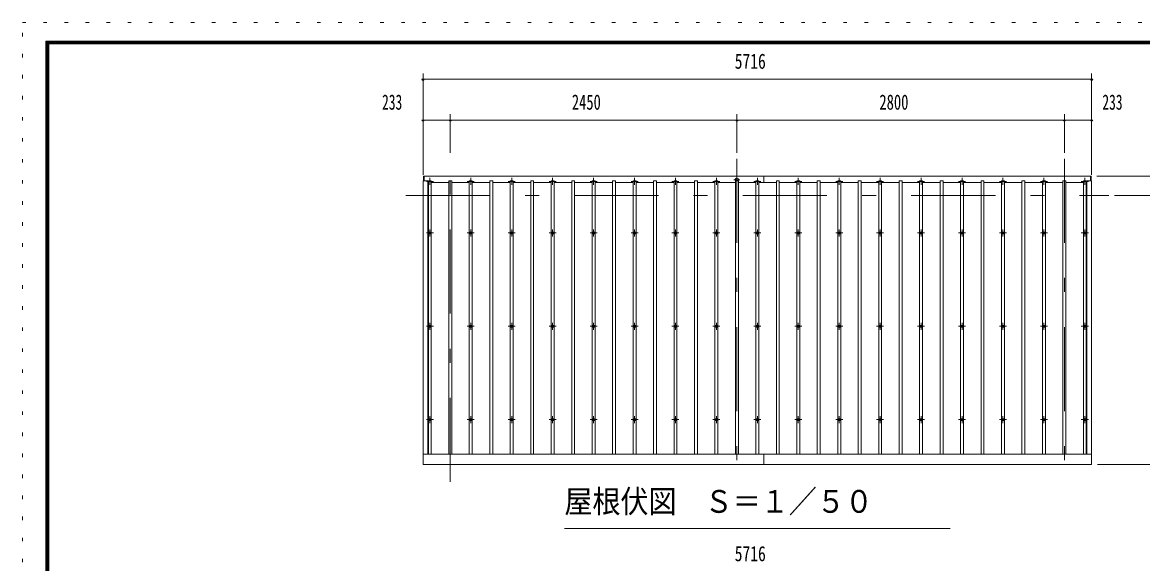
# Model space of a CAD drawing. Units: millimetres, scale not verified, with parts at other scales. Extents: x -25648 to 25658, y -10130 to 10130.
# Drawn here: x -3242 to 6335, y 5498 to 10130 of the extents above; entities that cross this region are included whole.
import ezdxf
from ezdxf.enums import TextEntityAlignment as Align

# ---------------------------------------------------------------- set-up
doc = ezdxf.new("R2010")
doc.units = ezdxf.units.MM
doc.header["$LTSCALE"] = 60
doc.linetypes.add('USER3', pattern=[24, 12, -5, 2, -5])
doc.linetypes.add('USER4', pattern=[3, 0.5, -2.5])
for name, color, linetype, lineweight in [('0-2_1-05BOLD', 7, 'Continuous', 18), ('0-3_1-25CENTER', 3, 'USER3', 18), ('0-4_1-45THIN', 4, 'Continuous', 18), ('0-5_1-55DIM', 3, 'Continuous', 18), ('0-C_F-F1PAPER', 5, 'Continuous', 18), ('0-D_F-E_J_ADD', 5, 'USER4', 18)]:
    doc.layers.add(name, color=color, linetype=linetype, lineweight=lineweight)
doc.styles.add('ＭＳ ゴシック', font='')
doc.styles.get('ＭＳ ゴシック').set_extended_font_data('MS Gothic')

msp = doc.modelspace()

# ---------------------------------------------------------------- linework, layer by layer
at = {"layer": '0-2_1-05BOLD'}
for p, q in [((193.43, 8774.31), (193.43, 8812.67)), ((3096.43, 8812.67), (3096.43, 8759.32)), ((5889.43, 8774.31), (5889.43, 8812.67)), ((5899.43, 6435.11), (183.43, 6435.11)), ((3096.43, 6435.11), (3096.43, 6347.67))]:
    msp.add_line(p, q, dxfattribs=at)
for points in [[(5894.43, 8774.31), (5894.43, 8812.67), (188.43, 8812.67), (188.43, 8774.31)], [(223.43, 6435.11), (223.43, 8774.31), (183.43, 8774.31), (183.43, 6347.67), (5899.43, 6347.67)], [(5899.43, 6347.67), (5899.43, 8774.31), (5859.43, 8774.31), (5859.43, 6435.11)]]:
    msp.add_lwpolyline(points, dxfattribs=at)
for centre in [(241.43, 8328.52), (591.43, 8328.52), (941.43, 8328.52), (1291.43, 8328.52), (1641.44, 8328.52), (1991.43, 8328.52), (2341.43, 8328.52), (2691.43, 8328.52), (3041.43, 8328.52), (3391.43, 8328.52), (3741.43, 8328.52), (4091.43, 8328.52), (4441.43, 8328.52), (4791.44, 8328.52), (5141.43, 8328.52), (5491.43, 8328.52), (5841.43, 8328.52), (241.43, 7529.47), (591.43, 7529.47), (941.43, 7529.47), (1291.43, 7529.47), (1641.44, 7529.47), (1991.43, 7529.47), (2341.43, 7529.47), (2691.43, 7529.47), (3041.43, 7529.47), (3391.43, 7529.47), (3741.43, 7529.47), (4091.43, 7529.47), (4441.43, 7529.47), (4791.44, 7529.47), (5141.43, 7529.47), (5491.43, 7529.47), (5841.43, 7529.47), (241.43, 6730.43), (591.43, 6730.43), (941.43, 6730.43), (1291.43, 6730.43), (1641.44, 6730.43), (1991.43, 6730.43), (2341.43, 6730.43), (2691.43, 6730.43), (3041.43, 6730.43), (3391.43, 6730.43), (3741.43, 6730.43), (4091.43, 6730.43), (4441.43, 6730.43), (4791.44, 6730.43), (5141.43, 6730.43), (5491.43, 6730.43), (5841.43, 6730.43)]:
    msp.add_circle(centre, 10, dxfattribs=at)
for centre, radius, start, end in [((241.43, 8758.07), 14.5, 46.39838, 133.60162), ((241.43, 8779.07), 14.5, 226.3961, 313.6039), ((591.43, 8758.07), 14.5, 46.39838, 133.60162), ((591.43, 8779.07), 14.5, 226.3961, 313.6039), ((941.43, 8758.07), 14.5, 46.39838, 133.60162), ((941.43, 8779.07), 14.5, 226.3961, 313.6039), ((1291.43, 8758.07), 14.5, 46.39838, 133.60162), ((1291.43, 8779.07), 14.5, 226.3961, 313.6039), ((1641.44, 8758.07), 14.5, 46.39838, 133.60162), ((1641.44, 8779.07), 14.5, 226.3961, 313.6039), ((1991.43, 8758.07), 14.5, 46.39838, 133.60162), ((1991.43, 8779.07), 14.5, 226.3961, 313.6039), ((2341.43, 8758.07), 14.5, 46.39838, 133.60162), ((2341.43, 8779.07), 14.5, 226.3961, 313.6039), ((2691.43, 8758.07), 14.5, 46.39838, 133.60162), ((2691.43, 8779.07), 14.5, 226.3961, 313.6039), ((2866.43, 8782.93), 15, 324.92694, 215.07306), ((3041.43, 8758.07), 14.5, 46.39838, 133.60162), ((3041.43, 8779.07), 14.5, 226.3961, 313.6039), ((3391.43, 8758.07), 14.5, 46.39838, 133.60162), ((3391.43, 8779.07), 14.5, 226.3961, 313.6039), ((3741.43, 8758.07), 14.5, 46.39838, 133.60162), ((3741.43, 8779.07), 14.5, 226.3961, 313.6039), ((4091.43, 8758.07), 14.5, 46.39838, 133.60162), ((4091.43, 8779.07), 14.5, 226.3961, 313.6039), ((4441.43, 8758.07), 14.5, 46.39838, 133.60162), ((4441.43, 8779.07), 14.5, 226.3961, 313.6039), ((4791.44, 8758.07), 14.5, 46.39838, 133.60162), ((4791.44, 8779.07), 14.5, 226.3961, 313.6039), ((5141.43, 8758.07), 14.5, 46.39838, 133.60162), ((5141.43, 8779.07), 14.5, 226.3961, 313.6039), ((5491.43, 8758.07), 14.5, 46.39838, 133.60162), ((5491.43, 8779.07), 14.5, 226.3961, 313.6039), ((5841.43, 8758.07), 14.5, 46.39838, 133.60162), ((5841.43, 8779.07), 14.5, 226.3961, 313.6039)]:
    msp.add_arc(centre, radius, start, end, dxfattribs=at)
at = {"layer": '0-3_1-25CENTER'}
for p, q in [((416.43, 6197.67), (416.43, 8962.67)), ((2866.43, 8962.67), (2866.43, 6197.67)), ((5666.43, 8962.68), (5666.43, 6197.67)), ((211.43, 8768.57), (271.43, 8768.57)), ((241.43, 8798.57), (241.43, 8738.57)), ((561.43, 8768.57), (621.43, 8768.57)), ((591.43, 8798.57), (591.43, 8738.57)), ((911.43, 8768.57), (971.43, 8768.57)), ((941.43, 8798.57), (941.43, 8738.57)), ((1261.43, 8768.57), (1321.43, 8768.57)), ((1291.43, 8798.57), (1291.43, 8738.57)), ((1611.43, 8768.57), (1671.43, 8768.57)), ((1641.44, 8798.57), (1641.44, 8738.57)), ((1961.43, 8768.57), (2021.43, 8768.57)), ((1991.43, 8798.57), (1991.43, 8738.57)), ((2311.43, 8768.57), (2371.43, 8768.57)), ((2341.43, 8798.57), (2341.43, 8738.57)), ((2661.43, 8768.57), (2721.43, 8768.57)), ((2691.43, 8798.57), (2691.43, 8738.57)), ((2841.44, 8783.72), (2891.44, 8783.72)), ((3011.43, 8768.57), (3071.43, 8768.57)), ((3041.43, 8798.57), (3041.43, 8738.57)), ((3361.43, 8768.57), (3421.43, 8768.57)), ((3391.43, 8798.57), (3391.43, 8738.57)), ((3711.43, 8768.57), (3771.43, 8768.57)), ((3741.43, 8798.57), (3741.43, 8738.57)), ((4061.43, 8768.57), (4121.43, 8768.57)), ((4091.43, 8798.57), (4091.43, 8738.57)), ((4411.43, 8768.57), (4471.43, 8768.57)), ((4441.43, 8798.57), (4441.43, 8738.57)), ((4761.43, 8768.57), (4821.43, 8768.57)), ((4791.44, 8798.57), (4791.44, 8738.57)), ((5111.43, 8768.57), (5171.43, 8768.57)), ((5141.43, 8798.57), (5141.43, 8738.57)), ((5461.43, 8768.57), (5521.43, 8768.57)), ((5491.43, 8798.57), (5491.43, 8738.57)), ((5811.43, 8768.57), (5871.44, 8768.57)), ((5841.43, 8798.57), (5841.43, 8738.57)), ((36.44, 8647.67), (6046.43, 8647.67)), ((241.43, 8358.51), (241.43, 8298.52)), ((591.43, 8358.51), (591.43, 8298.52)), ((941.43, 8298.52), (941.43, 8358.51)), ((1291.43, 8358.51), (1291.43, 8298.52)), ((1641.44, 8298.52), (1641.44, 8358.51)), ((1991.43, 8358.51), (1991.43, 8298.52)), ((2341.43, 8298.52), (2341.43, 8358.51)), ((2691.43, 8358.51), (2691.43, 8298.52)), ((3041.43, 8298.52), (3041.43, 8358.51)), ((3391.43, 8358.51), (3391.43, 8298.52)), ((3741.43, 8358.51), (3741.43, 8298.52)), ((4091.43, 8298.52), (4091.43, 8358.51)), ((4441.43, 8358.51), (4441.43, 8298.52)), ((4791.44, 8298.52), (4791.44, 8358.51)), ((5141.43, 8358.51), (5141.43, 8298.52)), ((5491.43, 8298.52), (5491.43, 8358.51)), ((5841.43, 8358.51), (5841.43, 8298.52)), ((271.43, 8328.52), (211.43, 8328.52)), ((621.43, 8328.52), (561.43, 8328.52)), ((971.43, 8328.52), (911.43, 8328.52)), ((1321.43, 8328.52), (1261.43, 8328.52)), ((1671.43, 8328.52), (1611.43, 8328.52)), ((2021.43, 8328.52), (1961.43, 8328.52)), ((2371.43, 8328.52), (2311.43, 8328.52)), ((2721.43, 8328.52), (2661.43, 8328.52)), ((3071.43, 8328.52), (3011.43, 8328.52)), ((3421.43, 8328.52), (3361.43, 8328.52)), ((3771.43, 8328.52), (3711.43, 8328.52)), ((4121.43, 8328.52), (4061.43, 8328.52)), ((4471.43, 8328.52), (4411.43, 8328.52)), ((4821.43, 8328.52), (4761.43, 8328.52)), ((5171.43, 8328.52), (5111.43, 8328.52)), ((5521.43, 8328.52), (5461.43, 8328.52)), ((5871.44, 8328.52), (5811.43, 8328.52)), ((211.43, 7529.47), (271.43, 7529.47)), ((241.43, 7499.47), (241.43, 7559.48)), ((561.43, 7529.47), (621.43, 7529.47)), ((591.43, 7559.48), (591.43, 7499.47)), ((971.43, 7529.47), (911.43, 7529.47)), ((941.43, 7499.47), (941.43, 7559.48)), ((1261.43, 7529.47), (1321.43, 7529.47)), ((1291.43, 7559.48), (1291.43, 7499.47)), ((1671.43, 7529.47), (1611.43, 7529.47)), ((1641.44, 7499.47), (1641.44, 7559.48)), ((1961.43, 7529.47), (2021.43, 7529.47)), ((1991.43, 7559.48), (1991.43, 7499.47)), ((2371.43, 7529.47), (2311.43, 7529.47)), ((2341.43, 7499.47), (2341.43, 7559.48)), ((2661.43, 7529.47), (2721.43, 7529.47)), ((2691.43, 7559.48), (2691.43, 7499.47)), ((3071.43, 7529.47), (3011.43, 7529.47)), ((3041.43, 7499.47), (3041.43, 7559.48)), ((3361.43, 7529.47), (3421.43, 7529.47)), ((3391.43, 7559.48), (3391.43, 7499.47)), ((3771.43, 7529.47), (3711.43, 7529.47)), ((3741.43, 7499.47), (3741.43, 7559.48)), ((4061.43, 7529.47), (4121.43, 7529.47)), ((4091.43, 7559.48), (4091.43, 7499.47)), ((4471.43, 7529.47), (4411.43, 7529.47)), ((4441.43, 7499.47), (4441.43, 7559.48)), ((4761.43, 7529.47), (4821.43, 7529.47)), ((4791.44, 7559.48), (4791.44, 7499.47)), ((5171.43, 7529.47), (5111.43, 7529.47)), ((5141.43, 7499.47), (5141.43, 7559.48)), ((5461.43, 7529.47), (5521.43, 7529.47)), ((5491.43, 7559.48), (5491.43, 7499.47)), ((5811.43, 7529.47), (5871.44, 7529.47)), ((5841.43, 7499.47), (5841.43, 7559.48)), ((271.43, 6730.43), (211.43, 6730.43)), ((241.43, 6760.43), (241.43, 6700.43)), ((621.43, 6730.43), (561.43, 6730.43)), ((591.43, 6700.43), (591.43, 6760.43)), ((971.43, 6730.43), (911.43, 6730.43)), ((941.43, 6760.43), (941.43, 6700.43)), ((1321.43, 6730.43), (1261.43, 6730.43)), ((1291.43, 6700.43), (1291.43, 6760.43)), ((1671.43, 6730.43), (1611.43, 6730.43)), ((1641.44, 6760.43), (1641.44, 6700.43)), ((2021.43, 6730.43), (1961.43, 6730.43)), ((1991.43, 6700.43), (1991.43, 6760.43)), ((2371.43, 6730.43), (2311.43, 6730.43)), ((2341.43, 6760.43), (2341.43, 6700.43)), ((2721.43, 6730.43), (2661.43, 6730.43)), ((2691.43, 6700.43), (2691.43, 6760.43)), ((3071.43, 6730.43), (3011.43, 6730.43)), ((3041.43, 6760.43), (3041.43, 6700.43)), ((3421.43, 6730.43), (3361.43, 6730.43)), ((3391.43, 6700.43), (3391.43, 6760.43)), ((3771.43, 6730.43), (3711.43, 6730.43)), ((3741.43, 6760.43), (3741.43, 6700.43)), ((4121.43, 6730.43), (4061.43, 6730.43)), ((4091.43, 6700.43), (4091.43, 6760.43)), ((4471.43, 6730.43), (4411.43, 6730.43)), ((4441.43, 6760.43), (4441.43, 6700.43)), ((4821.43, 6730.43), (4761.43, 6730.43)), ((4791.44, 6700.43), (4791.44, 6760.43)), ((5171.43, 6730.43), (5111.43, 6730.43)), ((5141.43, 6760.43), (5141.43, 6700.43)), ((5521.43, 6730.43), (5461.43, 6730.43)), ((5491.43, 6700.43), (5491.43, 6760.43)), ((5871.44, 6730.43), (5811.43, 6730.43)), ((5841.43, 6760.43), (5841.43, 6700.43))]:
    msp.add_line(p, q, dxfattribs=at)
at = {"layer": '0-4_1-45THIN'}
for p, q in [((228.93, 8759.32), (223.43, 8759.32)), ((253.93, 8759.32), (403.93, 8759.32)), ((428.93, 8759.32), (578.93, 8759.32)), ((603.93, 8759.32), (753.93, 8759.32)), ((778.93, 8759.32), (928.93, 8759.32)), ((953.93, 8759.32), (1103.93, 8759.32)), ((1128.93, 8759.32), (1278.93, 8759.32)), ((1303.93, 8759.32), (1453.93, 8759.32)), ((1478.93, 8759.32), (1628.93, 8759.32)), ((1653.93, 8759.32), (1803.93, 8759.32)), ((1828.94, 8759.32), (1978.93, 8759.32)), ((2003.93, 8759.32), (2153.93, 8759.32)), ((2178.93, 8759.32), (2328.93, 8759.32)), ((2353.93, 8759.32), (2503.93, 8759.32)), ((2528.93, 8759.32), (2678.93, 8759.32)), ((2703.93, 8759.32), (2853.93, 8759.32)), ((2878.93, 8759.32), (3028.93, 8759.32)), ((3053.93, 8759.32), (3203.93, 8759.32)), ((3228.93, 8759.32), (3378.93, 8759.32)), ((3403.93, 8759.32), (3553.93, 8759.32)), ((3578.93, 8759.32), (3728.93, 8759.32)), ((3753.93, 8759.32), (3903.93, 8759.32)), ((3928.93, 8759.32), (4078.93, 8759.32)), ((4103.93, 8759.32), (4253.93, 8759.32)), ((4278.93, 8759.32), (4428.93, 8759.32)), ((4453.93, 8759.32), (4603.93, 8759.32)), ((4628.93, 8759.32), (4778.93, 8759.32)), ((4803.93, 8759.32), (4953.93, 8759.32)), ((4978.94, 8759.32), (5128.93, 8759.32)), ((5153.93, 8759.32), (5303.93, 8759.32)), ((5328.93, 8759.32), (5478.93, 8759.32)), ((5503.93, 8759.32), (5653.93, 8759.32)), ((5678.93, 8759.32), (5828.93, 8759.32)), ((5853.93, 8759.32), (5859.43, 8759.32))]:
    msp.add_line(p, q, dxfattribs=at)
for points in [[(253.93, 6435.11), (253.93, 8774.31), (228.93, 8774.31), (228.93, 6435.11)], [(428.93, 6435.11), (428.93, 8774.31), (403.93, 8774.31), (403.93, 6435.11)], [(603.93, 6435.11), (603.93, 8774.31), (578.93, 8774.31), (578.93, 6435.11)], [(778.93, 6435.11), (778.93, 8774.31), (753.93, 8774.31), (753.93, 6435.11)], [(953.93, 6435.11), (953.93, 8774.31), (928.93, 8774.31), (928.93, 6435.11)], [(1128.93, 6435.11), (1128.93, 8774.31), (1103.93, 8774.31), (1103.93, 6435.11)], [(1303.93, 6435.11), (1303.93, 8774.31), (1278.93, 8774.31), (1278.93, 6435.11)], [(1478.93, 6435.11), (1478.93, 8774.31), (1453.93, 8774.31), (1453.93, 6435.11)], [(1653.94, 6435.11), (1653.94, 8774.31), (1628.93, 8774.31), (1628.93, 6435.11)], [(1828.94, 6435.11), (1828.94, 8774.31), (1803.93, 8774.31), (1803.93, 6435.11)], [(2003.94, 6435.11), (2003.94, 8774.31), (1978.93, 8774.31), (1978.93, 6435.11)], [(2178.93, 6435.11), (2178.93, 8774.31), (2153.93, 8774.31), (2153.93, 6435.11)], [(2353.93, 6435.11), (2353.93, 8774.31), (2328.93, 8774.31), (2328.93, 6435.11)], [(2528.93, 6435.11), (2528.93, 8774.31), (2503.93, 8774.31), (2503.93, 6435.11)], [(2703.93, 6435.11), (2703.93, 8774.31), (2678.93, 8774.31), (2678.93, 6435.11)], [(2878.93, 6435.11), (2878.93, 8774.31), (2853.93, 8774.31), (2853.93, 6435.11)], [(3053.93, 6435.11), (3053.93, 8774.31), (3028.93, 8774.31), (3028.93, 6435.11)], [(3228.93, 6435.11), (3228.93, 8774.31), (3203.93, 8774.31), (3203.93, 6435.11)], [(3403.94, 6435.11), (3403.94, 8774.31), (3378.93, 8774.31), (3378.93, 6435.11)], [(3578.93, 6435.11), (3578.93, 8774.31), (3553.93, 8774.31), (3553.93, 6435.11)], [(3753.93, 6435.11), (3753.93, 8774.31), (3728.93, 8774.31), (3728.93, 6435.11)], [(3928.93, 6435.11), (3928.93, 8774.31), (3903.93, 8774.31), (3903.93, 6435.11)], [(4103.93, 6435.11), (4103.93, 8774.31), (4078.93, 8774.31), (4078.93, 6435.11)], [(4278.93, 6435.11), (4278.93, 8774.31), (4253.93, 8774.31), (4253.93, 6435.11)], [(4453.93, 6435.11), (4453.93, 8774.31), (4428.93, 8774.31), (4428.93, 6435.11)], [(4628.93, 6435.11), (4628.93, 8774.31), (4603.93, 8774.31), (4603.93, 6435.11)], [(4803.94, 6435.11), (4803.94, 8774.31), (4778.93, 8774.31), (4778.93, 6435.11)], [(4978.94, 6435.11), (4978.94, 8774.31), (4953.93, 8774.31), (4953.93, 6435.11)], [(5153.93, 6435.11), (5153.93, 8774.31), (5128.93, 8774.31), (5128.93, 6435.11)], [(5328.93, 6435.11), (5328.93, 8774.31), (5303.93, 8774.31), (5303.93, 6435.11)], [(5503.93, 6435.11), (5503.93, 8774.31), (5478.93, 8774.31), (5478.93, 6435.11)], [(5678.93, 6435.11), (5678.93, 8774.31), (5653.93, 8774.31), (5653.93, 6435.11)], [(5828.93, 6435.11), (5828.93, 8774.31), (5853.93, 8774.31), (5853.93, 6435.11)]]:
    msp.add_lwpolyline(points, dxfattribs=at)
at = {"layer": '0-5_1-55DIM'}
for p, q in [((183.43, 9693.67), (183.43, 8824.31)), ((5899.43, 9693.67), (5899.43, 8824.31)), ((193.43, 9643.67), (173.43, 9643.67)), ((183.43, 9643.67), (5899.43, 9643.67)), ((5909.43, 9643.67), (5889.43, 9643.67)), ((193.43, 9293.67), (173.43, 9293.67)), ((183.43, 9293.67), (416.43, 9293.67)), ((426.43, 9293.67), (406.43, 9293.67)), ((416.43, 9012.67), (416.43, 9343.67)), ((416.43, 9293.67), (2866.43, 9293.67)), ((2876.43, 9293.67), (2856.43, 9293.67)), ((2866.43, 9012.67), (2866.43, 9343.67)), ((2866.43, 9293.67), (5666.43, 9293.67)), ((5676.43, 9293.67), (5656.43, 9293.67)), ((5666.43, 9343.67), (5666.43, 9012.68)), ((5666.43, 9293.67), (5899.43, 9293.67)), ((5909.43, 9293.67), (5889.43, 9293.67)), ((6996.43, 8812.67), (5944.43, 8812.67)), ((6096.43, 8647.67), (6646.43, 8647.67)), ((5949.43, 6347.67), (6996.43, 6347.67)), ((1391.43, 5797.67), (4691.43, 5797.67))]:
    msp.add_line(p, q, dxfattribs=at)
for centre in [(183.43, 9643.67), (5899.43, 9643.67), (183.43, 9293.67), (416.43, 9293.67), (2866.43, 9293.67), (5666.43, 9293.67), (5899.43, 9293.67)]:
    msp.add_arc(centre, 10, 180, 0, dxfattribs=at)
at = {"layer": '0-C_F-F1PAPER'}
for points in [[(25657.78, -10130), (-3042.22, -10130), (-3042.22, 9970), (25657.78, 9970)], [(25655.28, -10127.5), (-3039.72, -10127.5), (-3039.72, 9967.5), (25655.28, 9967.5)], [(25652.78, -10125), (25652.78, 9965), (-3037.22, 9965), (-3037.22, -10125)], [(25650.28, -10122.5), (-3034.72, -10122.5), (-3034.72, 9962.5), (25650.28, 9962.5)], [(25647.78, -10120), (25647.78, 9960), (-3032.22, 9960), (-3032.22, -10120)], [(25645.28, -10117.5), (-3029.72, -10117.5), (-3029.72, 9957.5), (25645.28, 9957.5)], [(25642.78, -10115), (25642.78, 9955), (-3027.22, 9955), (-3027.22, -10115)], [(25640.28, -10112.5), (-3024.72, -10112.5), (-3024.72, 9952.5), (25640.28, 9952.5)], [(25637.78, -10110), (-3022.22, -10110), (-3022.22, 9950), (25637.78, 9950)], [(25635.28, -10107.5), (-3019.72, -10107.5), (-3019.72, 9947.5), (25635.28, 9947.5)], [(25632.78, -10105), (25632.78, 9945), (-3017.22, 9945), (-3017.22, -10105)]]:
    msp.add_lwpolyline(points, close=True, dxfattribs=at)
at = {"layer": '0-D_F-E_J_ADD'}
msp.add_lwpolyline([(8637.78, 1730), (-3242.22, 1730), (-3242.22, 10130), (8637.78, 10130)], close=True, dxfattribs=at)

# ---------------------------------------------------------------- texts
at = {"layer": '0-5_1-55DIM', "color": 7, "style": 'ＭＳ ゴシック'}
for s, height, width, p in [('5716', 130.2, 0.75, (2848.02, 9693.67)), ('233', 130.2, 0.65, (-167.24, 9343.67)), ('2450', 130.2, 0.7, (1455.42, 9343.67)), ('2800', 130.2, 0.7, (4085.16, 9343.67)), ('233', 130.2, 0.65, (5991.26, 9343.67)), ('屋根伏図\u3000Ｓ＝１／５０', 195.4, 0.9, (1391.43, 5874.32)), ('5716', 130.2, 0.75, (2848.02, 5479.67))]:
    msp.add_text(s, height=height, dxfattribs=dict(at, width=width)).set_placement(p, align=Align.BOTTOM_LEFT)

doc.saveas('drawing.dxf')
